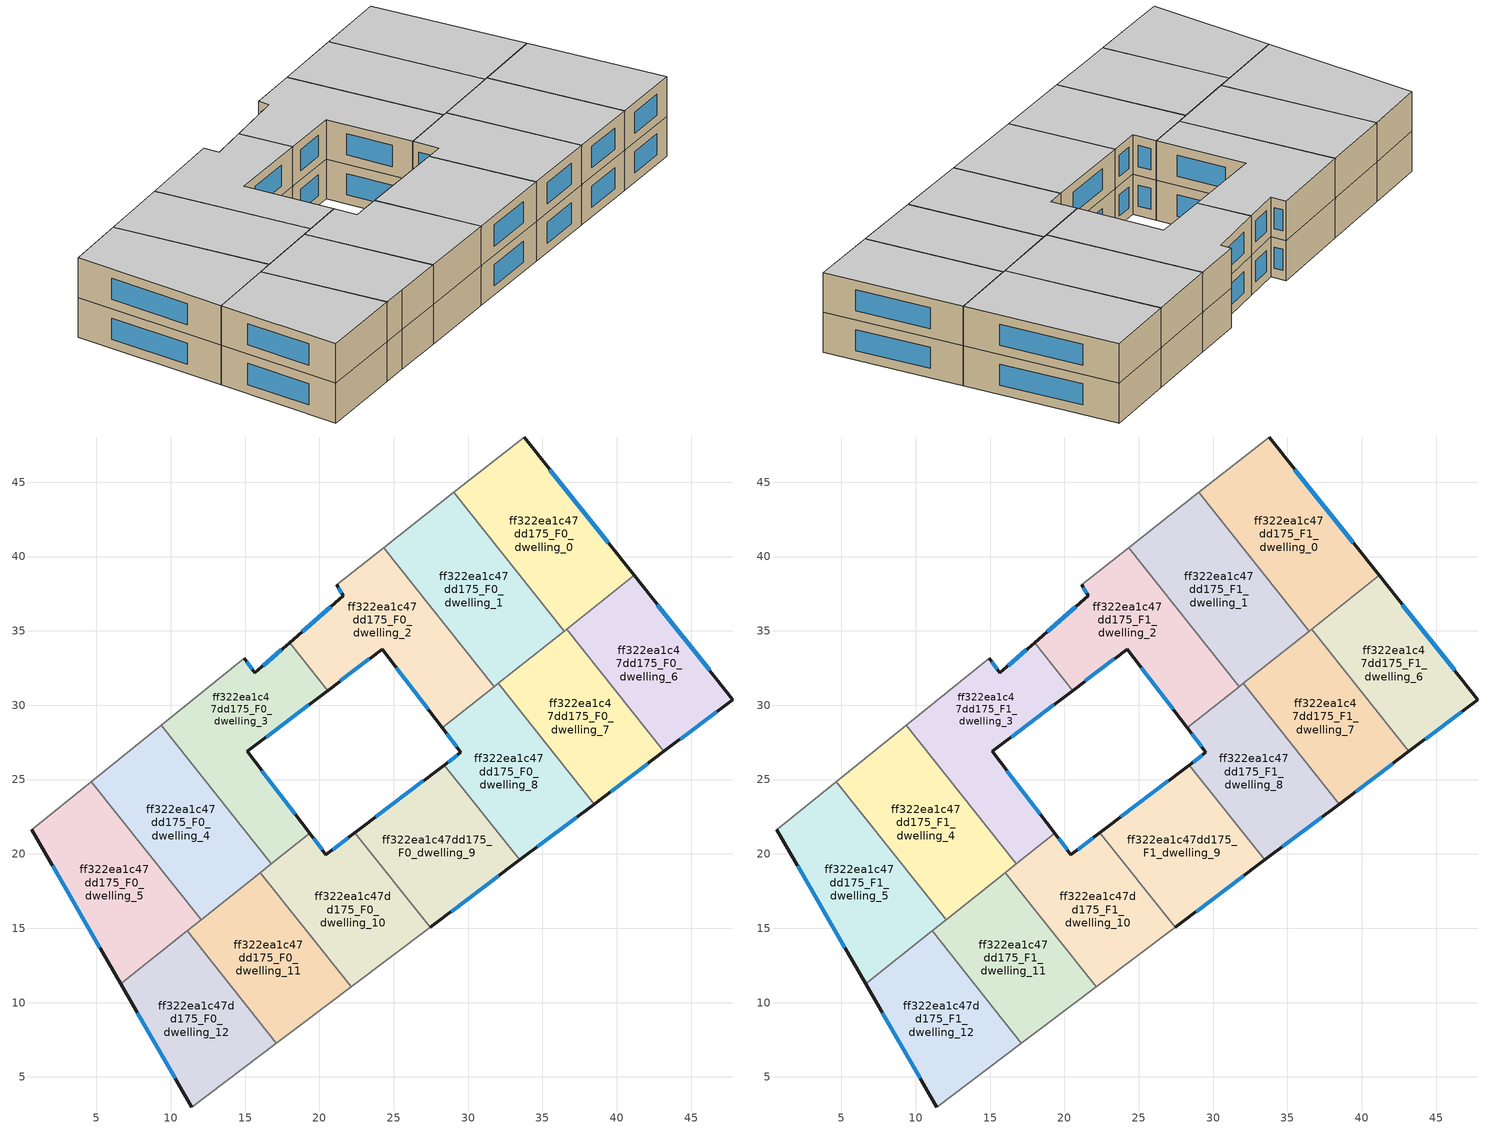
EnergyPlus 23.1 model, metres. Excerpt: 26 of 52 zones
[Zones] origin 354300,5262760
ff322ea1c47dd175_F0_dwelling_0
 floor ground (EU_floor_Construction): 33.76,48.04 41.16,38.73 36.46,34.99 29.04,44.31 z0
 wall outside (EU_wall_Construction): 41.16,38.73 33.76,48.04 z0:3
 wall to ff322ea1c47dd175_F0_dwelling_1 (EU_wall_Construction): 29.04,44.31 36.46,34.99 z0:3
 wall adiabatic (EU_wall_Construction): 33.76,48.04 29.04,44.31 z0:3
 wall to ff322ea1c47dd175_F0_dwelling_6 (EU_wall_Construction): 36.63,35.12 41.16,38.73 z0:3
 wall to ff322ea1c47dd175_F0_dwelling_7 (EU_wall_Construction): 36.46,34.99 36.63,35.12 z0:3
 window (EU_Window_Construction): 39.42,40.91 35.5,45.85 z0.7:2.3
ff322ea1c47dd175_F0_dwelling_1
 floor ground (EU_floor_Construction): 29.04,44.31 36.46,34.99 31.76,31.25 24.33,40.59 z0
 wall to ff322ea1c47dd175_F0_dwelling_2 (EU_wall_Construction): 24.33,40.59 31.76,31.25 z0:3
 wall adiabatic (EU_wall_Construction): 29.04,44.31 24.33,40.59 z0:3
 wall to ff322ea1c47dd175_F0_dwelling_7 (EU_wall_Construction): 32.03,31.46 36.46,34.99 z0:3
 wall to ff322ea1c47dd175_F0_dwelling_8 (EU_wall_Construction): 31.76,31.25 32.03,31.46 z0:3
ff322ea1c47dd175_F0_dwelling_10
 floor ground (EU_floor_Construction): 22.39,21.43 27.45,15.06 22.14,11.07 16.03,18.75 19.34,21.38 20.44,19.95 z0
 wall outside (EU_wall_Construction): 22.39,21.43 20.44,19.95 19.34,21.38 z0:3
 wall to ff322ea1c47dd175_F0_dwelling_9 (EU_wall_Construction): 27.45,15.06 22.39,21.43 z0:3
 wall adiabatic (EU_wall_Construction): 22.14,11.07 27.45,15.06 z0:3
 wall to ff322ea1c47dd175_F0_dwelling_11 (EU_wall_Construction): 16.03,18.75 22.14,11.07 z0:3
 wall to ff322ea1c47dd175_F0_dwelling_3 (EU_wall_Construction): 19.34,21.38 16.76,19.33 z0:3
 wall to ff322ea1c47dd175_F0_dwelling_4 (EU_wall_Construction): 16.76,19.33 16.03,18.75 z0:3
 window (EU_Window_Construction): 20.18,20.28 19.6,21.05 / 21.93,21.08 20.9,20.3 z0.7:2.3
ff322ea1c47dd175_F0_dwelling_11
 floor ground (EU_floor_Construction): 16.03,18.75 22.14,11.07 18.72,8.49 17.1,7.27 11.09,14.82 z0
 wall adiabatic (EU_wall_Construction): 17.1,7.27 18.72,8.49 22.14,11.07 z0:3
 wall to ff322ea1c47dd175_F0_dwelling_12 (EU_wall_Construction): 11.09,14.82 17.1,7.27 z0:3
 wall to ff322ea1c47dd175_F0_dwelling_4 (EU_wall_Construction): 16.03,18.75 12.05,15.58 z0:3
 wall to ff322ea1c47dd175_F0_dwelling_5 (EU_wall_Construction): 12.05,15.58 11.09,14.82 z0:3
ff322ea1c47dd175_F0_dwelling_12
 floor ground (EU_floor_Construction): 11.09,14.82 17.1,7.27 11.42,2.98 6.63,11.27 z0
 wall outside (EU_wall_Construction): 6.63,11.27 11.42,2.98 z0:3
 wall adiabatic (EU_wall_Construction): 11.42,2.98 17.1,7.27 z0:3
 wall to ff322ea1c47dd175_F0_dwelling_5 (EU_wall_Construction): 11.09,14.82 6.63,11.27 z0:3
 window (EU_Window_Construction): 7.75,9.33 10.3,4.93 z0.7:2.3
ff322ea1c47dd175_F0_dwelling_2
 floor ground (EU_floor_Construction): 24.33,40.59 31.76,31.25 28.26,28.47 24.22,33.78 20.54,30.99 17.99,34.21 21.62,37.36 21.16,38.09 z0
 wall outside (EU_wall_Construction): 20.54,30.99 24.22,33.78 28.26,28.47 / 21.16,38.09 21.62,37.36 17.99,34.21 z0:3
 wall to ff322ea1c47dd175_F0_dwelling_3 (EU_wall_Construction): 17.99,34.21 20.54,30.99 z0:3
 wall adiabatic (EU_wall_Construction): 24.33,40.59 21.16,38.09 z0:3
 wall to ff322ea1c47dd175_F0_dwelling_8 (EU_wall_Construction): 28.26,28.47 31.76,31.25 z0:3
 window (EU_Window_Construction): 25.17,32.53 27.31,29.72 / 21.41,31.64 23.36,33.12 / 20.76,36.62 18.84,34.94 / 21.27,37.92 21.51,37.53 z0.7:2.3
ff322ea1c47dd175_F0_dwelling_3
 floor ground (EU_floor_Construction): 17.99,34.21 20.54,30.99 15.14,26.9 19.34,21.38 16.76,19.33 9.35,28.65 14.93,33.16 15.66,32.19 z0
 wall outside (EU_wall_Construction): 17.99,34.21 15.66,32.19 14.93,33.16 / 19.34,21.38 15.14,26.9 20.54,30.99 z0:3
 wall to ff322ea1c47dd175_F0_dwelling_4 (EU_wall_Construction): 9.35,28.65 16.76,19.33 z0:3
 wall adiabatic (EU_wall_Construction): 14.93,33.16 9.35,28.65 z0:3
 window (EU_Window_Construction): 15.49,32.42 15.11,32.93 / 17.44,33.73 16.21,32.66 / 16.41,27.86 19.27,30.03 / 18.36,22.68 16.13,25.6 z0.7:2.3
ff322ea1c47dd175_F0_dwelling_4
 floor ground (EU_floor_Construction): 9.35,28.65 16.76,19.33 12.05,15.58 4.67,24.87 z0
 wall to ff322ea1c47dd175_F0_dwelling_5 (EU_wall_Construction): 4.67,24.87 12.05,15.58 z0:3
 wall adiabatic (EU_wall_Construction): 9.35,28.65 4.67,24.87 z0:3
ff322ea1c47dd175_F0_dwelling_5
 floor ground (EU_floor_Construction): 4.67,24.87 12.05,15.58 6.63,11.27 0.65,21.62 z0
 wall outside (EU_wall_Construction): 0.65,21.62 6.63,11.27 z0:3
 wall adiabatic (EU_wall_Construction): 4.67,24.87 0.65,21.62 z0:3
 window (EU_Window_Construction): 2.05,19.19 5.22,13.7 z0.7:2.3
ff322ea1c47dd175_F0_dwelling_6
 floor ground (EU_floor_Construction): 41.16,38.73 47.8,30.38 43.17,26.89 36.63,35.12 z0
 wall outside (EU_wall_Construction): 43.17,26.89 47.8,30.38 41.16,38.73 z0:3
 wall to ff322ea1c47dd175_F0_dwelling_7 (EU_wall_Construction): 36.63,35.12 43.17,26.89 z0:3
 window (EU_Window_Construction): 46.24,32.34 42.72,36.77 / 44.26,27.71 46.71,29.56 z0.7:2.3
ff322ea1c47dd175_F0_dwelling_7
 floor ground (EU_floor_Construction): 36.63,35.12 43.17,26.89 38.47,23.36 32.03,31.46 z0
 wall outside (EU_wall_Construction): 38.47,23.36 43.17,26.89 z0:3
 wall to ff322ea1c47dd175_F0_dwelling_8 (EU_wall_Construction): 32.03,31.46 38.47,23.36 z0:3
 window (EU_Window_Construction): 39.57,24.19 42.07,26.06 z0.7:2.3
ff322ea1c47dd175_F0_dwelling_8
 floor ground (EU_floor_Construction): 32.03,31.46 38.47,23.36 33.47,19.59 28.39,25.98 29.52,26.83 28.26,28.47 z0
 wall outside (EU_wall_Construction): 28.26,28.47 29.52,26.83 28.39,25.98 / 33.47,19.59 38.47,23.36 z0:3
 wall to ff322ea1c47dd175_F0_dwelling_9 (EU_wall_Construction): 28.39,25.98 33.47,19.59 z0:3
 window (EU_Window_Construction): 28.56,28.09 29.22,27.21 / 34.64,20.48 37.3,22.47 / 29.25,26.63 28.66,26.18 z0.7:2.3
ff322ea1c47dd175_F0_dwelling_9
 floor ground (EU_floor_Construction): 28.39,25.98 33.47,19.59 27.45,15.06 22.39,21.43 z0
 wall outside (EU_wall_Construction): 27.45,15.06 33.47,19.59 / 28.39,25.98 22.39,21.43 z0:3
 window (EU_Window_Construction): 28.86,16.12 32.06,18.53 / 26.98,24.91 23.8,22.5 z0.7:2.3
ff322ea1c47dd175_F1_dwelling_0
 floor to ff322ea1c47dd175_F0_dwelling_0 (EU_floor_Construction): 33.76,48.04 41.16,38.73 36.46,34.99 29.04,44.31 z3
 wall outside (EU_wall_Construction): 41.16,38.73 33.76,48.04 z3:6
 wall to ff322ea1c47dd175_F1_dwelling_1 (EU_wall_Construction): 29.04,44.31 36.46,34.99 z3:6
 wall adiabatic (EU_wall_Construction): 33.76,48.04 29.04,44.31 z3:6
 wall to ff322ea1c47dd175_F1_dwelling_6 (EU_wall_Construction): 36.63,35.12 41.16,38.73 z3:6
 wall to ff322ea1c47dd175_F1_dwelling_7 (EU_wall_Construction): 36.46,34.99 36.63,35.12 z3:6
 window (EU_Window_Construction): 39.42,40.91 35.5,45.85 z3.7:5.3
 ceiling to ff322ea1c47dd175_F2_dwelling_0 (EU_floor_Construction): 41.16,38.73 33.76,48.04 29.04,44.31 36.46,34.99 z6
ff322ea1c47dd175_F1_dwelling_1
 floor to ff322ea1c47dd175_F0_dwelling_1 (EU_floor_Construction): 29.04,44.31 36.46,34.99 31.76,31.25 24.33,40.59 z3
 wall to ff322ea1c47dd175_F1_dwelling_2 (EU_wall_Construction): 24.33,40.59 31.76,31.25 z3:6
 wall adiabatic (EU_wall_Construction): 29.04,44.31 24.33,40.59 z3:6
 wall to ff322ea1c47dd175_F1_dwelling_7 (EU_wall_Construction): 32.03,31.46 36.46,34.99 z3:6
 wall to ff322ea1c47dd175_F1_dwelling_8 (EU_wall_Construction): 31.76,31.25 32.03,31.46 z3:6
 ceiling to ff322ea1c47dd175_F2_dwelling_1 (EU_floor_Construction): 36.46,34.99 29.04,44.31 24.33,40.59 31.76,31.25 z6
ff322ea1c47dd175_F1_dwelling_10
 floor to ff322ea1c47dd175_F0_dwelling_10 (EU_floor_Construction): 22.39,21.43 27.45,15.06 22.14,11.07 16.03,18.75 19.34,21.38 20.44,19.95 z3
 wall outside (EU_wall_Construction): 22.39,21.43 20.44,19.95 19.34,21.38 z3:6
 wall to ff322ea1c47dd175_F1_dwelling_9 (EU_wall_Construction): 27.45,15.06 22.39,21.43 z3:6
 wall adiabatic (EU_wall_Construction): 22.14,11.07 27.45,15.06 z3:6
 wall to ff322ea1c47dd175_F1_dwelling_11 (EU_wall_Construction): 16.03,18.75 22.14,11.07 z3:6
 wall to ff322ea1c47dd175_F1_dwelling_3 (EU_wall_Construction): 19.34,21.38 16.76,19.33 z3:6
 wall to ff322ea1c47dd175_F1_dwelling_4 (EU_wall_Construction): 16.76,19.33 16.03,18.75 z3:6
 window (EU_Window_Construction): 20.18,20.28 19.6,21.05 / 21.93,21.08 20.9,20.3 z3.7:5.3
 ceiling to ff322ea1c47dd175_F2_dwelling_10 (EU_floor_Construction): 27.45,15.06 22.39,21.43 20.44,19.95 19.34,21.38 16.03,18.75 22.14,11.07 z6
ff322ea1c47dd175_F1_dwelling_11
 floor to ff322ea1c47dd175_F0_dwelling_11 (EU_floor_Construction): 16.03,18.75 22.14,11.07 18.72,8.49 17.1,7.27 11.09,14.82 z3
 wall adiabatic (EU_wall_Construction): 17.1,7.27 18.72,8.49 22.14,11.07 z3:6
 wall to ff322ea1c47dd175_F1_dwelling_12 (EU_wall_Construction): 11.09,14.82 17.1,7.27 z3:6
 wall to ff322ea1c47dd175_F1_dwelling_4 (EU_wall_Construction): 16.03,18.75 12.05,15.58 z3:6
 wall to ff322ea1c47dd175_F1_dwelling_5 (EU_wall_Construction): 12.05,15.58 11.09,14.82 z3:6
 ceiling to ff322ea1c47dd175_F2_dwelling_11 (EU_floor_Construction): 18.72,8.49 22.14,11.07 16.03,18.75 11.09,14.82 17.1,7.27 z6
ff322ea1c47dd175_F1_dwelling_12
 floor to ff322ea1c47dd175_F0_dwelling_12 (EU_floor_Construction): 11.09,14.82 17.1,7.27 11.42,2.98 6.63,11.27 z3
 wall outside (EU_wall_Construction): 6.63,11.27 11.42,2.98 z3:6
 wall adiabatic (EU_wall_Construction): 11.42,2.98 17.1,7.27 z3:6
 wall to ff322ea1c47dd175_F1_dwelling_5 (EU_wall_Construction): 11.09,14.82 6.63,11.27 z3:6
 window (EU_Window_Construction): 7.75,9.33 10.3,4.93 z3.7:5.3
 ceiling to ff322ea1c47dd175_F2_dwelling_12 (EU_floor_Construction): 17.1,7.27 11.09,14.82 6.63,11.27 11.42,2.98 z6
ff322ea1c47dd175_F1_dwelling_2
 floor to ff322ea1c47dd175_F0_dwelling_2 (EU_floor_Construction): 24.33,40.59 31.76,31.25 28.26,28.47 24.22,33.78 20.54,30.99 17.99,34.21 21.62,37.36 21.16,38.09 z3
 wall outside (EU_wall_Construction): 20.54,30.99 24.22,33.78 28.26,28.47 / 21.16,38.09 21.62,37.36 17.99,34.21 z3:6
 wall to ff322ea1c47dd175_F1_dwelling_3 (EU_wall_Construction): 17.99,34.21 20.54,30.99 z3:6
 wall adiabatic (EU_wall_Construction): 24.33,40.59 21.16,38.09 z3:6
 wall to ff322ea1c47dd175_F1_dwelling_8 (EU_wall_Construction): 28.26,28.47 31.76,31.25 z3:6
 window (EU_Window_Construction): 25.17,32.53 27.31,29.72 / 21.41,31.64 23.36,33.12 / 20.76,36.62 18.84,34.94 / 21.27,37.92 21.51,37.53 z3.7:5.3
 ceiling to ff322ea1c47dd175_F2_dwelling_2 (EU_floor_Construction): 31.76,31.25 24.33,40.59 21.16,38.09 21.62,37.36 17.99,34.21 20.54,30.99 24.22,33.78 28.26,28.47 z6
ff322ea1c47dd175_F1_dwelling_3
 floor to ff322ea1c47dd175_F0_dwelling_3 (EU_floor_Construction): 17.99,34.21 20.54,30.99 15.14,26.9 19.34,21.38 16.76,19.33 9.35,28.65 14.93,33.16 15.66,32.19 z3
 wall outside (EU_wall_Construction): 17.99,34.21 15.66,32.19 14.93,33.16 / 19.34,21.38 15.14,26.9 20.54,30.99 z3:6
 wall to ff322ea1c47dd175_F1_dwelling_4 (EU_wall_Construction): 9.35,28.65 16.76,19.33 z3:6
 wall adiabatic (EU_wall_Construction): 14.93,33.16 9.35,28.65 z3:6
 window (EU_Window_Construction): 15.49,32.42 15.11,32.93 / 17.44,33.73 16.21,32.66 / 16.41,27.86 19.27,30.03 / 18.36,22.68 16.13,25.6 z3.7:5.3
 ceiling to ff322ea1c47dd175_F2_dwelling_3 (EU_floor_Construction): 19.34,21.38 15.14,26.9 20.54,30.99 17.99,34.21 15.66,32.19 14.93,33.16 9.35,28.65 16.76,19.33 z6
ff322ea1c47dd175_F1_dwelling_4
 floor to ff322ea1c47dd175_F0_dwelling_4 (EU_floor_Construction): 9.35,28.65 16.76,19.33 12.05,15.58 4.67,24.87 z3
 wall to ff322ea1c47dd175_F1_dwelling_5 (EU_wall_Construction): 4.67,24.87 12.05,15.58 z3:6
 wall adiabatic (EU_wall_Construction): 9.35,28.65 4.67,24.87 z3:6
 ceiling to ff322ea1c47dd175_F2_dwelling_4 (EU_floor_Construction): 16.76,19.33 9.35,28.65 4.67,24.87 12.05,15.58 z6
ff322ea1c47dd175_F1_dwelling_5
 floor to ff322ea1c47dd175_F0_dwelling_5 (EU_floor_Construction): 4.67,24.87 12.05,15.58 6.63,11.27 0.65,21.62 z3
 wall outside (EU_wall_Construction): 0.65,21.62 6.63,11.27 z3:6
 wall adiabatic (EU_wall_Construction): 4.67,24.87 0.65,21.62 z3:6
 window (EU_Window_Construction): 2.05,19.19 5.22,13.7 z3.7:5.3
 ceiling to ff322ea1c47dd175_F2_dwelling_5 (EU_floor_Construction): 12.05,15.58 4.67,24.87 0.65,21.62 6.63,11.27 z6
ff322ea1c47dd175_F1_dwelling_6
 floor to ff322ea1c47dd175_F0_dwelling_6 (EU_floor_Construction): 41.16,38.73 47.8,30.38 43.17,26.89 36.63,35.12 z3
 wall outside (EU_wall_Construction): 43.17,26.89 47.8,30.38 41.16,38.73 z3:6
 wall to ff322ea1c47dd175_F1_dwelling_7 (EU_wall_Construction): 36.63,35.12 43.17,26.89 z3:6
 window (EU_Window_Construction): 46.24,32.34 42.72,36.77 / 44.26,27.71 46.71,29.56 z3.7:5.3
 ceiling to ff322ea1c47dd175_F2_dwelling_6 (EU_floor_Construction): 47.8,30.38 41.16,38.73 36.63,35.12 43.17,26.89 z6
ff322ea1c47dd175_F1_dwelling_7
 floor to ff322ea1c47dd175_F0_dwelling_7 (EU_floor_Construction): 36.63,35.12 43.17,26.89 38.47,23.36 32.03,31.46 z3
 wall outside (EU_wall_Construction): 38.47,23.36 43.17,26.89 z3:6
 wall to ff322ea1c47dd175_F1_dwelling_8 (EU_wall_Construction): 32.03,31.46 38.47,23.36 z3:6
 window (EU_Window_Construction): 39.57,24.19 42.07,26.06 z3.7:5.3
 ceiling to ff322ea1c47dd175_F2_dwelling_7 (EU_floor_Construction): 43.17,26.89 36.63,35.12 32.03,31.46 38.47,23.36 z6
ff322ea1c47dd175_F1_dwelling_8
 floor to ff322ea1c47dd175_F0_dwelling_8 (EU_floor_Construction): 32.03,31.46 38.47,23.36 33.47,19.59 28.39,25.98 29.52,26.83 28.26,28.47 z3
 wall outside (EU_wall_Construction): 28.26,28.47 29.52,26.83 28.39,25.98 / 33.47,19.59 38.47,23.36 z3:6
 wall to ff322ea1c47dd175_F1_dwelling_9 (EU_wall_Construction): 28.39,25.98 33.47,19.59 z3:6
 window (EU_Window_Construction): 28.56,28.09 29.22,27.21 / 34.64,20.48 37.3,22.47 / 29.25,26.63 28.66,26.18 z3.7:5.3
 ceiling to ff322ea1c47dd175_F2_dwelling_8 (EU_floor_Construction): 38.47,23.36 32.03,31.46 28.26,28.47 29.52,26.83 28.39,25.98 33.47,19.59 z6
ff322ea1c47dd175_F1_dwelling_9
 floor to ff322ea1c47dd175_F0_dwelling_9 (EU_floor_Construction): 28.39,25.98 33.47,19.59 27.45,15.06 22.39,21.43 z3
 wall outside (EU_wall_Construction): 27.45,15.06 33.47,19.59 / 28.39,25.98 22.39,21.43 z3:6
 window (EU_Window_Construction): 28.86,16.12 32.06,18.53 / 26.98,24.91 23.8,22.5 z3.7:5.3
 ceiling to ff322ea1c47dd175_F2_dwelling_9 (EU_floor_Construction): 33.47,19.59 28.39,25.98 22.39,21.43 27.45,15.06 z6
[Building]
EU S2 Campaign: North Axis=0; Terrain=City; Solar Distribution=FullExterior
[Site:Location]
Budapest.Ferenc.Liszt.Intl.AP: Latitude=47.437; Longitude=19.256; Time Zone=1; Elevation=185
[SizingPeriod:WeatherFileDays]
AnnualSizingPeriod: Begin Month=1; Begin Day of Month=1; End Month=12; End Day of Month=31; Day of Week for Start Day=Monday; Use Weather File Daylight Saving Period=No; Use Weather File Rain and Snow Indicators=No
[MATERIAL]
EU_InternalMass_Material: Roughness=MediumRough; Thickness=0.1; Conductivity=1; Density=1800; Specific Heat=900; Thermal Absorptance=0.9; Solar Absorptance=0.7; Visible Absorptance=0.7
[MATERIAL:NOMASS] Roughness=MediumRough; Thermal Absorptance=0.9; Solar Absorptance=0.7; Visible Absorptance=0.7
Name | Thermal Resistance
EU_wall_NoMass | 0.832559
EU_floor_NoMass | 0.872794
[WINDOWMATERIAL:SIMPLEGLAZINGSYSTEM]
EU_Window_SimpleGlazing: UFactor=2.79869; Solar Heat Gain Coefficient=0.75; Visible Transmittance=0.75
[CONSTRUCTION]
EU_wall_Construction: EU_wall_NoMass
EU_floor_Construction: EU_floor_NoMass
EU_Window_Construction: EU_Window_SimpleGlazing
EU_InternalMass_Construction: EU_InternalMass_Material
[ZONE] Type=1; Multiplier=1; Ceiling Height=autocalculate; Floor Area=autocalculate; Part of Total Floor Area=Yes
Name | Volume
ff322ea1c47dd175_F0_dwelling_0; ff322ea1c47dd175_F1_dwelling_0 | 214.755
ff322ea1c47dd175_F0_dwelling_1; ff322ea1c47dd175_F1_dwelling_1 | 214.747
ff322ea1c47dd175_F0_dwelling_10; ff322ea1c47dd175_F1_dwelling_10 | 184.051
ff322ea1c47dd175_F0_dwelling_11; ff322ea1c47dd175_F1_dwelling_11 | 184.103
ff322ea1c47dd175_F0_dwelling_12; ff322ea1c47dd175_F1_dwelling_12 | 184.047
ff322ea1c47dd175_F0_dwelling_2; ff322ea1c47dd175_F1_dwelling_2 | 214.731
ff322ea1c47dd175_F0_dwelling_3; ff322ea1c47dd175_F1_dwelling_3 | 214.765
ff322ea1c47dd175_F0_dwelling_4; ff322ea1c47dd175_F1_dwelling_4 | 214.718
ff322ea1c47dd175_F0_dwelling_5; ff322ea1c47dd175_F1_dwelling_5 | 214.74
ff322ea1c47dd175_F0_dwelling_6; ff322ea1c47dd175_F1_dwelling_6 | 184.088
ff322ea1c47dd175_F0_dwelling_7; ff322ea1c47dd175_F1_dwelling_7 | 184.048
ff322ea1c47dd175_F0_dwelling_8; ff322ea1c47dd175_F1_dwelling_8 | 184.078
ff322ea1c47dd175_F0_dwelling_9; ff322ea1c47dd175_F1_dwelling_9 | 184.074
[INTERNALMASS] Construction=EU_InternalMass_Construction
Name | Zone or ZoneList | Surface Area
ff322ea1c47dd175_F0_dwelling_0_EU_InternalMass | ff322ea1c47dd175_F0_dwelling_0 | 71.5848
ff322ea1c47dd175_F0_dwelling_1_EU_InternalMass | ff322ea1c47dd175_F0_dwelling_1 | 71.5825
ff322ea1c47dd175_F0_dwelling_2_EU_InternalMass | ff322ea1c47dd175_F0_dwelling_2 | 71.577
ff322ea1c47dd175_F0_dwelling_3_EU_InternalMass | ff322ea1c47dd175_F0_dwelling_3 | 71.5885
ff322ea1c47dd175_F0_dwelling_4_EU_InternalMass | ff322ea1c47dd175_F0_dwelling_4 | 71.5728
ff322ea1c47dd175_F0_dwelling_5_EU_InternalMass | ff322ea1c47dd175_F0_dwelling_5 | 71.5801
ff322ea1c47dd175_F0_dwelling_6_EU_InternalMass | ff322ea1c47dd175_F0_dwelling_6 | 61.3627
ff322ea1c47dd175_F0_dwelling_7_EU_InternalMass | ff322ea1c47dd175_F0_dwelling_7 | 61.3494
ff322ea1c47dd175_F0_dwelling_8_EU_InternalMass | ff322ea1c47dd175_F0_dwelling_8 | 61.3594
ff322ea1c47dd175_F0_dwelling_9_EU_InternalMass | ff322ea1c47dd175_F0_dwelling_9 | 61.3581
ff322ea1c47dd175_F0_dwelling_10_EU_InternalMass | ff322ea1c47dd175_F0_dwelling_10 | 61.35
ff322ea1c47dd175_F0_dwelling_11_EU_InternalMass | ff322ea1c47dd175_F0_dwelling_11 | 61.3675
ff322ea1c47dd175_F0_dwelling_12_EU_InternalMass | ff322ea1c47dd175_F0_dwelling_12 | 61.3491
ff322ea1c47dd175_F1_dwelling_0_EU_InternalMass | ff322ea1c47dd175_F1_dwelling_0 | 71.5848
ff322ea1c47dd175_F1_dwelling_1_EU_InternalMass | ff322ea1c47dd175_F1_dwelling_1 | 71.5825
ff322ea1c47dd175_F1_dwelling_2_EU_InternalMass | ff322ea1c47dd175_F1_dwelling_2 | 71.577
ff322ea1c47dd175_F1_dwelling_3_EU_InternalMass | ff322ea1c47dd175_F1_dwelling_3 | 71.5885
ff322ea1c47dd175_F1_dwelling_4_EU_InternalMass | ff322ea1c47dd175_F1_dwelling_4 | 71.5728
ff322ea1c47dd175_F1_dwelling_5_EU_InternalMass | ff322ea1c47dd175_F1_dwelling_5 | 71.5801
ff322ea1c47dd175_F1_dwelling_6_EU_InternalMass | ff322ea1c47dd175_F1_dwelling_6 | 61.3627
ff322ea1c47dd175_F1_dwelling_7_EU_InternalMass | ff322ea1c47dd175_F1_dwelling_7 | 61.3494
ff322ea1c47dd175_F1_dwelling_8_EU_InternalMass | ff322ea1c47dd175_F1_dwelling_8 | 61.3594
ff322ea1c47dd175_F1_dwelling_9_EU_InternalMass | ff322ea1c47dd175_F1_dwelling_9 | 61.3581
ff322ea1c47dd175_F1_dwelling_10_EU_InternalMass | ff322ea1c47dd175_F1_dwelling_10 | 61.35
ff322ea1c47dd175_F1_dwelling_11_EU_InternalMass | ff322ea1c47dd175_F1_dwelling_11 | 61.3675
ff322ea1c47dd175_F1_dwelling_12_EU_InternalMass | ff322ea1c47dd175_F1_dwelling_12 | 61.3491
[OTHEREQUIPMENT] Fuel Type=Electricity; Design Level Calculation Method=Watts/Area; Power per Zone Floor Area=1; Fraction Latent=0; Fraction Radiant=0; Fraction Lost=0; Carbon Dioxide Generation Rate=0; EndUse Subcategory=EU_Step8_InternalGains
Name | Zone or ZoneList or Space or SpaceList | Schedule
EU_Step8_InternalGain_ff322ea1c47dd175_F0_dwelling_0_f000 | ff322ea1c47dd175_F0_dwelling_0 | EU_Step8_GainSchedule_ff322ea1c47dd175_F0_dwelling_0_f000
EU_Step8_InternalGain_ff322ea1c47dd175_F0_dwelling_1_f000 | ff322ea1c47dd175_F0_dwelling_1 | EU_Step8_GainSchedule_ff322ea1c47dd175_F0_dwelling_1_f000
EU_Step8_InternalGain_ff322ea1c47dd175_F0_dwelling_2_f000 | ff322ea1c47dd175_F0_dwelling_2 | EU_Step8_GainSchedule_ff322ea1c47dd175_F0_dwelling_2_f000
EU_Step8_InternalGain_ff322ea1c47dd175_F0_dwelling_3_f000 | ff322ea1c47dd175_F0_dwelling_3 | EU_Step8_GainSchedule_ff322ea1c47dd175_F0_dwelling_3_f000
EU_Step8_InternalGain_ff322ea1c47dd175_F0_dwelling_4_f000 | ff322ea1c47dd175_F0_dwelling_4 | EU_Step8_GainSchedule_ff322ea1c47dd175_F0_dwelling_4_f000
EU_Step8_InternalGain_ff322ea1c47dd175_F0_dwelling_5_f000 | ff322ea1c47dd175_F0_dwelling_5 | EU_Step8_GainSchedule_ff322ea1c47dd175_F0_dwelling_5_f000
EU_Step8_InternalGain_ff322ea1c47dd175_F0_dwelling_6_f000 | ff322ea1c47dd175_F0_dwelling_6 | EU_Step8_GainSchedule_ff322ea1c47dd175_F0_dwelling_6_f000
EU_Step8_InternalGain_ff322ea1c47dd175_F0_dwelling_7_f000 | ff322ea1c47dd175_F0_dwelling_7 | EU_Step8_GainSchedule_ff322ea1c47dd175_F0_dwelling_7_f000
EU_Step8_InternalGain_ff322ea1c47dd175_F0_dwelling_8_f000 | ff322ea1c47dd175_F0_dwelling_8 | EU_Step8_GainSchedule_ff322ea1c47dd175_F0_dwelling_8_f000
EU_Step8_InternalGain_ff322ea1c47dd175_F0_dwelling_9_f000 | ff322ea1c47dd175_F0_dwelling_9 | EU_Step8_GainSchedule_ff322ea1c47dd175_F0_dwelling_9_f000
EU_Step8_InternalGain_ff322ea1c47dd175_F0_dwelling_10_f000 | ff322ea1c47dd175_F0_dwelling_10 | EU_Step8_GainSchedule_ff322ea1c47dd175_F0_dwelling_10_f000
EU_Step8_InternalGain_ff322ea1c47dd175_F0_dwelling_11_f000 | ff322ea1c47dd175_F0_dwelling_11 | EU_Step8_GainSchedule_ff322ea1c47dd175_F0_dwelling_11_f000
EU_Step8_InternalGain_ff322ea1c47dd175_F0_dwelling_12_f000 | ff322ea1c47dd175_F0_dwelling_12 | EU_Step8_GainSchedule_ff322ea1c47dd175_F0_dwelling_12_f000
EU_Step8_InternalGain_ff322ea1c47dd175_F1_dwelling_0_f000 | ff322ea1c47dd175_F1_dwelling_0 | EU_Step8_GainSchedule_ff322ea1c47dd175_F1_dwelling_0_f000
EU_Step8_InternalGain_ff322ea1c47dd175_F1_dwelling_1_f000 | ff322ea1c47dd175_F1_dwelling_1 | EU_Step8_GainSchedule_ff322ea1c47dd175_F1_dwelling_1_f000
EU_Step8_InternalGain_ff322ea1c47dd175_F1_dwelling_2_f000 | ff322ea1c47dd175_F1_dwelling_2 | EU_Step8_GainSchedule_ff322ea1c47dd175_F1_dwelling_2_f000
EU_Step8_InternalGain_ff322ea1c47dd175_F1_dwelling_3_f000 | ff322ea1c47dd175_F1_dwelling_3 | EU_Step8_GainSchedule_ff322ea1c47dd175_F1_dwelling_3_f000
EU_Step8_InternalGain_ff322ea1c47dd175_F1_dwelling_4_f000 | ff322ea1c47dd175_F1_dwelling_4 | EU_Step8_GainSchedule_ff322ea1c47dd175_F1_dwelling_4_f000
EU_Step8_InternalGain_ff322ea1c47dd175_F1_dwelling_5_f000 | ff322ea1c47dd175_F1_dwelling_5 | EU_Step8_GainSchedule_ff322ea1c47dd175_F1_dwelling_5_f000
EU_Step8_InternalGain_ff322ea1c47dd175_F1_dwelling_6_f000 | ff322ea1c47dd175_F1_dwelling_6 | EU_Step8_GainSchedule_ff322ea1c47dd175_F1_dwelling_6_f000
EU_Step8_InternalGain_ff322ea1c47dd175_F1_dwelling_7_f000 | ff322ea1c47dd175_F1_dwelling_7 | EU_Step8_GainSchedule_ff322ea1c47dd175_F1_dwelling_7_f000
EU_Step8_InternalGain_ff322ea1c47dd175_F1_dwelling_8_f000 | ff322ea1c47dd175_F1_dwelling_8 | EU_Step8_GainSchedule_ff322ea1c47dd175_F1_dwelling_8_f000
EU_Step8_InternalGain_ff322ea1c47dd175_F1_dwelling_9_f000 | ff322ea1c47dd175_F1_dwelling_9 | EU_Step8_GainSchedule_ff322ea1c47dd175_F1_dwelling_9_f000
EU_Step8_InternalGain_ff322ea1c47dd175_F1_dwelling_10_f000 | ff322ea1c47dd175_F1_dwelling_10 | EU_Step8_GainSchedule_ff322ea1c47dd175_F1_dwelling_10_f000
EU_Step8_InternalGain_ff322ea1c47dd175_F1_dwelling_11_f000 | ff322ea1c47dd175_F1_dwelling_11 | EU_Step8_GainSchedule_ff322ea1c47dd175_F1_dwelling_11_f000
EU_Step8_InternalGain_ff322ea1c47dd175_F1_dwelling_12_f000 | ff322ea1c47dd175_F1_dwelling_12 | EU_Step8_GainSchedule_ff322ea1c47dd175_F1_dwelling_12_f000
[ZONEVENTILATION:DESIGNFLOWRATE] Schedule=EU_AlwaysOn; Design Flow Rate Calculation Method=AirChanges/Hour; Air Changes per Hour=0.475469; Ventilation Type=Natural; Fan Pressure Rise=0; Fan Total Efficiency=1; Constant Term Coefficient=1; Temperature Term Coefficient=0; Velocity Term Coefficient=0; Velocity Squared Term Coefficient=0; Minimum Indoor Temperature=-100; Maximum Indoor Temperature=100; Delta Temperature=-100; Minimum Outdoor Temperature=-100; Maximum Outdoor Temperature=100; Maximum Wind Speed=40
Name | Zone or ZoneList or Space or SpaceList
EU_ConstantAir_ff322ea1c47dd175_F0_dwelling_0 | ff322ea1c47dd175_F0_dwelling_0
EU_ConstantAir_ff322ea1c47dd175_F0_dwelling_1 | ff322ea1c47dd175_F0_dwelling_1
EU_ConstantAir_ff322ea1c47dd175_F0_dwelling_2 | ff322ea1c47dd175_F0_dwelling_2
EU_ConstantAir_ff322ea1c47dd175_F0_dwelling_3 | ff322ea1c47dd175_F0_dwelling_3
EU_ConstantAir_ff322ea1c47dd175_F0_dwelling_4 | ff322ea1c47dd175_F0_dwelling_4
EU_ConstantAir_ff322ea1c47dd175_F0_dwelling_5 | ff322ea1c47dd175_F0_dwelling_5
EU_ConstantAir_ff322ea1c47dd175_F0_dwelling_6 | ff322ea1c47dd175_F0_dwelling_6
EU_ConstantAir_ff322ea1c47dd175_F0_dwelling_7 | ff322ea1c47dd175_F0_dwelling_7
EU_ConstantAir_ff322ea1c47dd175_F0_dwelling_8 | ff322ea1c47dd175_F0_dwelling_8
EU_ConstantAir_ff322ea1c47dd175_F0_dwelling_9 | ff322ea1c47dd175_F0_dwelling_9
EU_ConstantAir_ff322ea1c47dd175_F0_dwelling_10 | ff322ea1c47dd175_F0_dwelling_10
EU_ConstantAir_ff322ea1c47dd175_F0_dwelling_11 | ff322ea1c47dd175_F0_dwelling_11
EU_ConstantAir_ff322ea1c47dd175_F0_dwelling_12 | ff322ea1c47dd175_F0_dwelling_12
EU_ConstantAir_ff322ea1c47dd175_F1_dwelling_0 | ff322ea1c47dd175_F1_dwelling_0
EU_ConstantAir_ff322ea1c47dd175_F1_dwelling_1 | ff322ea1c47dd175_F1_dwelling_1
EU_ConstantAir_ff322ea1c47dd175_F1_dwelling_2 | ff322ea1c47dd175_F1_dwelling_2
EU_ConstantAir_ff322ea1c47dd175_F1_dwelling_3 | ff322ea1c47dd175_F1_dwelling_3
EU_ConstantAir_ff322ea1c47dd175_F1_dwelling_4 | ff322ea1c47dd175_F1_dwelling_4
EU_ConstantAir_ff322ea1c47dd175_F1_dwelling_5 | ff322ea1c47dd175_F1_dwelling_5
EU_ConstantAir_ff322ea1c47dd175_F1_dwelling_6 | ff322ea1c47dd175_F1_dwelling_6
EU_ConstantAir_ff322ea1c47dd175_F1_dwelling_7 | ff322ea1c47dd175_F1_dwelling_7
EU_ConstantAir_ff322ea1c47dd175_F1_dwelling_8 | ff322ea1c47dd175_F1_dwelling_8
EU_ConstantAir_ff322ea1c47dd175_F1_dwelling_9 | ff322ea1c47dd175_F1_dwelling_9
EU_ConstantAir_ff322ea1c47dd175_F1_dwelling_10 | ff322ea1c47dd175_F1_dwelling_10
EU_ConstantAir_ff322ea1c47dd175_F1_dwelling_11 | ff322ea1c47dd175_F1_dwelling_11
EU_ConstantAir_ff322ea1c47dd175_F1_dwelling_12 | ff322ea1c47dd175_F1_dwelling_12
[HVACTEMPLATE:THERMOSTAT] Constant Heating Setpoint=20; Constant Cooling Setpoint=50
EU_HeatOnly_ff322ea1c47dd175_F0_dwelling_0; EU_HeatOnly_ff322ea1c47dd175_F0_dwelling_1; EU_HeatOnly_ff322ea1c47dd175_F0_dwelling_2; EU_HeatOnly_ff322ea1c47dd175_F0_dwelling_3; EU_HeatOnly_ff322ea1c47dd175_F0_dwelling_4; EU_HeatOnly_ff322ea1c47dd175_F0_dwelling_5; EU_HeatOnly_ff322ea1c47dd175_F0_dwelling_6; EU_HeatOnly_ff322ea1c47dd175_F0_dwelling_7; EU_HeatOnly_ff322ea1c47dd175_F0_dwelling_8; EU_HeatOnly_ff322ea1c47dd175_F0_dwelling_9; EU_HeatOnly_ff322ea1c47dd175_F0_dwelling_10; EU_HeatOnly_ff322ea1c47dd175_F0_dwelling_11; EU_HeatOnly_ff322ea1c47dd175_F0_dwelling_12; EU_HeatOnly_ff322ea1c47dd175_F1_dwelling_0; EU_HeatOnly_ff322ea1c47dd175_F1_dwelling_1; EU_HeatOnly_ff322ea1c47dd175_F1_dwelling_2; EU_HeatOnly_ff322ea1c47dd175_F1_dwelling_3; EU_HeatOnly_ff322ea1c47dd175_F1_dwelling_4; EU_HeatOnly_ff322ea1c47dd175_F1_dwelling_5; EU_HeatOnly_ff322ea1c47dd175_F1_dwelling_6; EU_HeatOnly_ff322ea1c47dd175_F1_dwelling_7; EU_HeatOnly_ff322ea1c47dd175_F1_dwelling_8; EU_HeatOnly_ff322ea1c47dd175_F1_dwelling_9; EU_HeatOnly_ff322ea1c47dd175_F1_dwelling_10; EU_HeatOnly_ff322ea1c47dd175_F1_dwelling_11; EU_HeatOnly_ff322ea1c47dd175_F1_dwelling_12; EU_HeatOnly_ff322ea1c47dd175_F2_dwelling_0; EU_HeatOnly_ff322ea1c47dd175_F2_dwelling_1; EU_HeatOnly_ff322ea1c47dd175_F2_dwelling_2; EU_HeatOnly_ff322ea1c47dd175_F2_dwelling_3; EU_HeatOnly_ff322ea1c47dd175_F2_dwelling_4; EU_HeatOnly_ff322ea1c47dd175_F2_dwelling_5; EU_HeatOnly_ff322ea1c47dd175_F2_dwelling_6; EU_HeatOnly_ff322ea1c47dd175_F2_dwelling_7; EU_HeatOnly_ff322ea1c47dd175_F2_dwelling_8; EU_HeatOnly_ff322ea1c47dd175_F2_dwelling_9; EU_HeatOnly_ff322ea1c47dd175_F2_dwelling_10; EU_HeatOnly_ff322ea1c47dd175_F2_dwelling_11; EU_HeatOnly_ff322ea1c47dd175_F2_dwelling_12; EU_HeatOnly_ff322ea1c47dd175_F3_dwelling_0; EU_HeatOnly_ff322ea1c47dd175_F3_dwelling_1; EU_HeatOnly_ff322ea1c47dd175_F3_dwelling_2; EU_HeatOnly_ff322ea1c47dd175_F3_dwelling_3; EU_HeatOnly_ff322ea1c47dd175_F3_dwelling_4; EU_HeatOnly_ff322ea1c47dd175_F3_dwelling_5; EU_HeatOnly_ff322ea1c47dd175_F3_dwelling_6; EU_HeatOnly_ff322ea1c47dd175_F3_dwelling_7; EU_HeatOnly_ff322ea1c47dd175_F3_dwelling_8; EU_HeatOnly_ff322ea1c47dd175_F3_dwelling_9; EU_HeatOnly_ff322ea1c47dd175_F3_dwelling_10; EU_HeatOnly_ff322ea1c47dd175_F3_dwelling_11; EU_HeatOnly_ff322ea1c47dd175_F3_dwelling_12
[HVACTEMPLATE:ZONE:IDEALLOADSAIRSYSTEM] System Availability Schedule=EU_AlwaysOn; Maximum Heating Supply Air Temperature=50; Minimum Cooling Supply Air Temperature=13; Maximum Heating Supply Air Humidity Ratio=0.0156; Minimum Cooling Supply Air Humidity Ratio=0.0077; Heating Limit=NoLimit; Cooling Limit=NoLimit; Heating Availability Schedule=EU_AlwaysOn; Cooling Availability Schedule=EU_CoolingOff; Dehumidification Control Type=ConstantSensibleHeatRatio; Cooling Sensible Heat Ratio=0.7; Dehumidification Setpoint=60; Humidification Control Type=None; Humidification Setpoint=30; Outdoor Air Method=None; Outdoor Air Flow Rate per Person=0.00944; Outdoor Air Flow Rate per Zone Floor Area=0; Outdoor Air Flow Rate per Zone=0; Demand Controlled Ventilation Type=None; Outdoor Air Economizer Type=NoEconomizer; Heat Recovery Type=None; Sensible Heat Recovery Effectiveness=0.7; Latent Heat Recovery Effectiveness=0.65
Name | Template Thermostat
ff322ea1c47dd175_F0_dwelling_0 | EU_HeatOnly_ff322ea1c47dd175_F0_dwelling_0
ff322ea1c47dd175_F0_dwelling_1 | EU_HeatOnly_ff322ea1c47dd175_F0_dwelling_1
ff322ea1c47dd175_F0_dwelling_2 | EU_HeatOnly_ff322ea1c47dd175_F0_dwelling_2
ff322ea1c47dd175_F0_dwelling_3 | EU_HeatOnly_ff322ea1c47dd175_F0_dwelling_3
ff322ea1c47dd175_F0_dwelling_4 | EU_HeatOnly_ff322ea1c47dd175_F0_dwelling_4
ff322ea1c47dd175_F0_dwelling_5 | EU_HeatOnly_ff322ea1c47dd175_F0_dwelling_5
ff322ea1c47dd175_F0_dwelling_6 | EU_HeatOnly_ff322ea1c47dd175_F0_dwelling_6
ff322ea1c47dd175_F0_dwelling_7 | EU_HeatOnly_ff322ea1c47dd175_F0_dwelling_7
ff322ea1c47dd175_F0_dwelling_8 | EU_HeatOnly_ff322ea1c47dd175_F0_dwelling_8
ff322ea1c47dd175_F0_dwelling_9 | EU_HeatOnly_ff322ea1c47dd175_F0_dwelling_9
ff322ea1c47dd175_F0_dwelling_10 | EU_HeatOnly_ff322ea1c47dd175_F0_dwelling_10
ff322ea1c47dd175_F0_dwelling_11 | EU_HeatOnly_ff322ea1c47dd175_F0_dwelling_11
ff322ea1c47dd175_F0_dwelling_12 | EU_HeatOnly_ff322ea1c47dd175_F0_dwelling_12
ff322ea1c47dd175_F1_dwelling_0 | EU_HeatOnly_ff322ea1c47dd175_F1_dwelling_0
ff322ea1c47dd175_F1_dwelling_1 | EU_HeatOnly_ff322ea1c47dd175_F1_dwelling_1
ff322ea1c47dd175_F1_dwelling_2 | EU_HeatOnly_ff322ea1c47dd175_F1_dwelling_2
ff322ea1c47dd175_F1_dwelling_3 | EU_HeatOnly_ff322ea1c47dd175_F1_dwelling_3
ff322ea1c47dd175_F1_dwelling_4 | EU_HeatOnly_ff322ea1c47dd175_F1_dwelling_4
ff322ea1c47dd175_F1_dwelling_5 | EU_HeatOnly_ff322ea1c47dd175_F1_dwelling_5
ff322ea1c47dd175_F1_dwelling_6 | EU_HeatOnly_ff322ea1c47dd175_F1_dwelling_6
ff322ea1c47dd175_F1_dwelling_7 | EU_HeatOnly_ff322ea1c47dd175_F1_dwelling_7
ff322ea1c47dd175_F1_dwelling_8 | EU_HeatOnly_ff322ea1c47dd175_F1_dwelling_8
ff322ea1c47dd175_F1_dwelling_9 | EU_HeatOnly_ff322ea1c47dd175_F1_dwelling_9
ff322ea1c47dd175_F1_dwelling_10 | EU_HeatOnly_ff322ea1c47dd175_F1_dwelling_10
ff322ea1c47dd175_F1_dwelling_11 | EU_HeatOnly_ff322ea1c47dd175_F1_dwelling_11
ff322ea1c47dd175_F1_dwelling_12 | EU_HeatOnly_ff322ea1c47dd175_F1_dwelling_12
[SIZING:ZONE] Zone Cooling Design Supply Air Temperature Input Method=SupplyAirTemperature; Zone Cooling Design Supply Air Temperature=13; Zone Heating Design Supply Air Temperature Input Method=SupplyAirTemperature; Zone Heating Design Supply Air Temperature=50; Zone Cooling Design Supply Air Humidity Ratio=0.008; Zone Heating Design Supply Air Humidity Ratio=0.008; Cooling Design Air Flow Method=DesignDay; Cooling Design Air Flow Rate=0; Cooling Minimum Air Flow per Zone Floor Area=0.000762; Cooling Minimum Air Flow=0; Cooling Minimum Air Flow Fraction=0.2; Heating Design Air Flow Method=DesignDay; Heating Design Air Flow Rate=0; Heating Maximum Air Flow per Zone Floor Area=0.002032; Heating Maximum Air Flow=0.141576; Heating Maximum Air Flow Fraction=0.3; Account for Dedicated Outdoor Air System=No; Dedicated Outdoor Air System Control Strategy=NeutralSupplyAir; Dedicated Outdoor Air Low Setpoint Temperature for Design=autosize; Dedicated Outdoor Air High Setpoint Temperature for Design=autosize; Zone Load Sizing Method=Sensible Load Only No Latent Load; Zone Latent Cooling Design Supply Air Humidity Ratio Input Method=HumidityRatioDifference; Zone Cooling Design Supply Air Humidity Ratio Difference=0.005; Zone Latent Heating Design Supply Air Humidity Ratio Input Method=HumidityRatioDifference; Zone Humidification Design Supply Air Humidity Ratio Difference=0.005
ff322ea1c47dd175_F0_dwelling_0; ff322ea1c47dd175_F0_dwelling_1; ff322ea1c47dd175_F0_dwelling_2; ff322ea1c47dd175_F0_dwelling_3; ff322ea1c47dd175_F0_dwelling_4; ff322ea1c47dd175_F0_dwelling_5; ff322ea1c47dd175_F0_dwelling_6; ff322ea1c47dd175_F0_dwelling_7; ff322ea1c47dd175_F0_dwelling_8; ff322ea1c47dd175_F0_dwelling_9; ff322ea1c47dd175_F0_dwelling_10; ff322ea1c47dd175_F0_dwelling_11; ff322ea1c47dd175_F0_dwelling_12; ff322ea1c47dd175_F1_dwelling_0; ff322ea1c47dd175_F1_dwelling_1; ff322ea1c47dd175_F1_dwelling_2; ff322ea1c47dd175_F1_dwelling_3; ff322ea1c47dd175_F1_dwelling_4; ff322ea1c47dd175_F1_dwelling_5; ff322ea1c47dd175_F1_dwelling_6; ff322ea1c47dd175_F1_dwelling_7; ff322ea1c47dd175_F1_dwelling_8; ff322ea1c47dd175_F1_dwelling_9; ff322ea1c47dd175_F1_dwelling_10; ff322ea1c47dd175_F1_dwelling_11; ff322ea1c47dd175_F1_dwelling_12
[SCHEDULE:CONSTANT]
Name | Hourly Value
EU_AlwaysOn | 1
EU_CoolingOff | 0
[SCHEDULE:FILE] Column Number=1; Rows to Skip at Top=0; Number of Hours of Data=8760; Column Separator=Comma; Interpolate to Timestep=No; Minutes per Item=60; Adjust Schedule for Daylight Savings=Yes
Name | File
EU_Step8_GainSchedule_ff322ea1c47dd175_F0_dwelling_0_f000 | ../../schedules/ff322ea1c47dd175/ff322ea1c47dd175_F0_dwelling_0_f000_gain.csv
EU_Step8_GainSchedule_ff322ea1c47dd175_F0_dwelling_1_f000 | ../../schedules/ff322ea1c47dd175/ff322ea1c47dd175_F0_dwelling_1_f000_gain.csv
EU_Step8_GainSchedule_ff322ea1c47dd175_F0_dwelling_2_f000 | ../../schedules/ff322ea1c47dd175/ff322ea1c47dd175_F0_dwelling_2_f000_gain.csv
EU_Step8_GainSchedule_ff322ea1c47dd175_F0_dwelling_3_f000 | ../../schedules/ff322ea1c47dd175/ff322ea1c47dd175_F0_dwelling_3_f000_gain.csv
EU_Step8_GainSchedule_ff322ea1c47dd175_F0_dwelling_4_f000 | ../../schedules/ff322ea1c47dd175/ff322ea1c47dd175_F0_dwelling_4_f000_gain.csv
EU_Step8_GainSchedule_ff322ea1c47dd175_F0_dwelling_5_f000 | ../../schedules/ff322ea1c47dd175/ff322ea1c47dd175_F0_dwelling_5_f000_gain.csv
EU_Step8_GainSchedule_ff322ea1c47dd175_F0_dwelling_6_f000 | ../../schedules/ff322ea1c47dd175/ff322ea1c47dd175_F0_dwelling_6_f000_gain.csv
EU_Step8_GainSchedule_ff322ea1c47dd175_F0_dwelling_7_f000 | ../../schedules/ff322ea1c47dd175/ff322ea1c47dd175_F0_dwelling_7_f000_gain.csv
EU_Step8_GainSchedule_ff322ea1c47dd175_F0_dwelling_8_f000 | ../../schedules/ff322ea1c47dd175/ff322ea1c47dd175_F0_dwelling_8_f000_gain.csv
EU_Step8_GainSchedule_ff322ea1c47dd175_F0_dwelling_9_f000 | ../../schedules/ff322ea1c47dd175/ff322ea1c47dd175_F0_dwelling_9_f000_gain.csv
EU_Step8_GainSchedule_ff322ea1c47dd175_F0_dwelling_10_f000 | ../../schedules/ff322ea1c47dd175/ff322ea1c47dd175_F0_dwelling_10_f000_gain.csv
EU_Step8_GainSchedule_ff322ea1c47dd175_F0_dwelling_11_f000 | ../../schedules/ff322ea1c47dd175/ff322ea1c47dd175_F0_dwelling_11_f000_gain.csv
EU_Step8_GainSchedule_ff322ea1c47dd175_F0_dwelling_12_f000 | ../../schedules/ff322ea1c47dd175/ff322ea1c47dd175_F0_dwelling_12_f000_gain.csv
EU_Step8_GainSchedule_ff322ea1c47dd175_F1_dwelling_0_f000 | ../../schedules/ff322ea1c47dd175/ff322ea1c47dd175_F1_dwelling_0_f000_gain.csv
EU_Step8_GainSchedule_ff322ea1c47dd175_F1_dwelling_1_f000 | ../../schedules/ff322ea1c47dd175/ff322ea1c47dd175_F1_dwelling_1_f000_gain.csv
EU_Step8_GainSchedule_ff322ea1c47dd175_F1_dwelling_2_f000 | ../../schedules/ff322ea1c47dd175/ff322ea1c47dd175_F1_dwelling_2_f000_gain.csv
EU_Step8_GainSchedule_ff322ea1c47dd175_F1_dwelling_3_f000 | ../../schedules/ff322ea1c47dd175/ff322ea1c47dd175_F1_dwelling_3_f000_gain.csv
EU_Step8_GainSchedule_ff322ea1c47dd175_F1_dwelling_4_f000 | ../../schedules/ff322ea1c47dd175/ff322ea1c47dd175_F1_dwelling_4_f000_gain.csv
EU_Step8_GainSchedule_ff322ea1c47dd175_F1_dwelling_5_f000 | ../../schedules/ff322ea1c47dd175/ff322ea1c47dd175_F1_dwelling_5_f000_gain.csv
EU_Step8_GainSchedule_ff322ea1c47dd175_F1_dwelling_6_f000 | ../../schedules/ff322ea1c47dd175/ff322ea1c47dd175_F1_dwelling_6_f000_gain.csv
EU_Step8_GainSchedule_ff322ea1c47dd175_F1_dwelling_7_f000 | ../../schedules/ff322ea1c47dd175/ff322ea1c47dd175_F1_dwelling_7_f000_gain.csv
EU_Step8_GainSchedule_ff322ea1c47dd175_F1_dwelling_8_f000 | ../../schedules/ff322ea1c47dd175/ff322ea1c47dd175_F1_dwelling_8_f000_gain.csv
EU_Step8_GainSchedule_ff322ea1c47dd175_F1_dwelling_9_f000 | ../../schedules/ff322ea1c47dd175/ff322ea1c47dd175_F1_dwelling_9_f000_gain.csv
EU_Step8_GainSchedule_ff322ea1c47dd175_F1_dwelling_10_f000 | ../../schedules/ff322ea1c47dd175/ff322ea1c47dd175_F1_dwelling_10_f000_gain.csv
EU_Step8_GainSchedule_ff322ea1c47dd175_F1_dwelling_11_f000 | ../../schedules/ff322ea1c47dd175/ff322ea1c47dd175_F1_dwelling_11_f000_gain.csv
EU_Step8_GainSchedule_ff322ea1c47dd175_F1_dwelling_12_f000 | ../../schedules/ff322ea1c47dd175/ff322ea1c47dd175_F1_dwelling_12_f000_gain.csv
